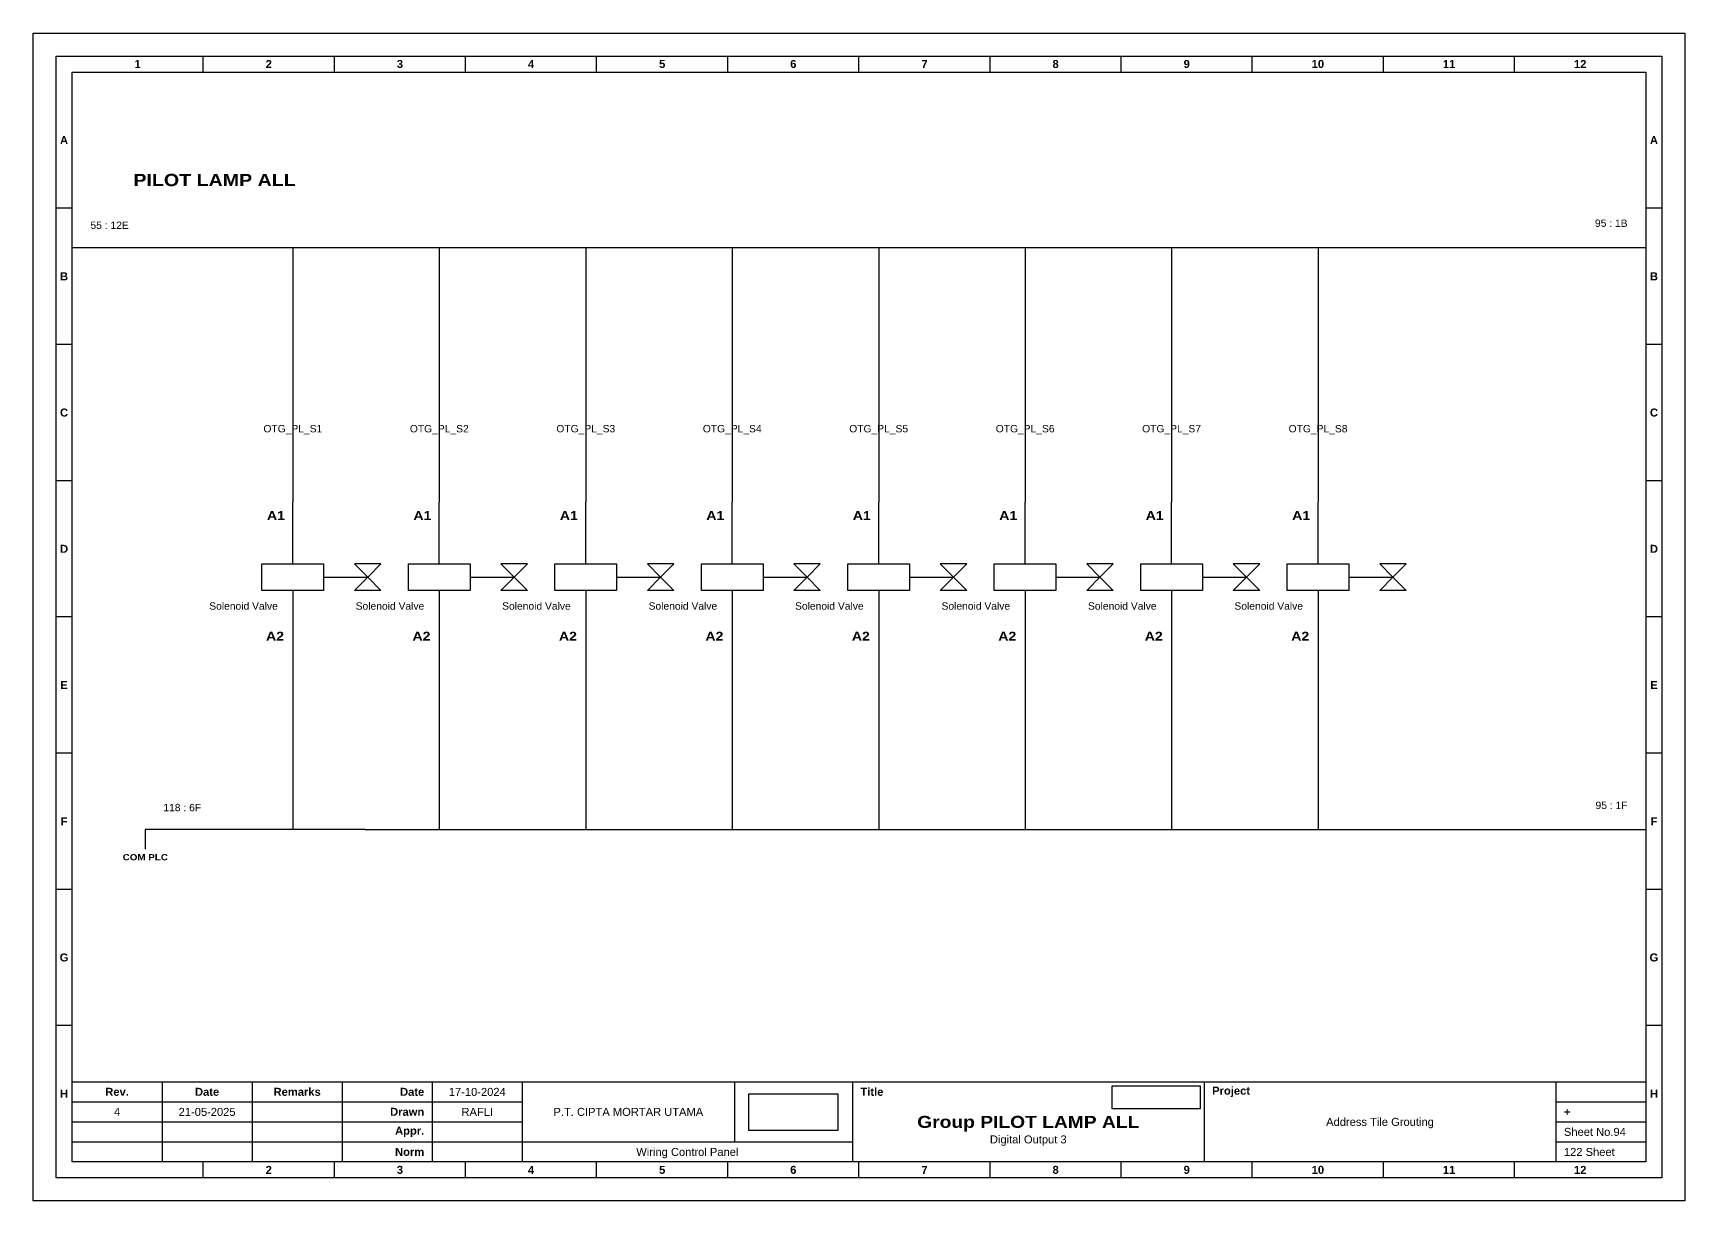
# Model space of a CAD drawing. Header units: centimetres. Extents: x 2030 to 3543, y 1923 to 3402.
# Drawn here: x 2962.2 to 3231.5, y 1926.9 to 2117.3 of the extents above; entities that cross this region are included whole.
import ezdxf
from ezdxf.enums import TextEntityAlignment as Align

# ---------------------------------------------------------------- set-up
doc = ezdxf.new("R2010")
doc.units = ezdxf.units.CM
doc.header["$MEASUREMENT"] = 0
doc.styles.add('Bold', font='ariblk.ttf', dxfattribs={"height": 25.4})
doc.styles.get("Standard").update_dxf_attribs({"font": 'arial.ttf'})
picture_1 = doc.add_image_def('image1.png', size_in_pixel=(2048, 847))
picture_2 = doc.add_image_def('image2.png', size_in_pixel=(2092, 542))

# ---------------------------------------------------------------- blocks, each defined once
blk = doc.blocks.new('KOP MU PROJECT')
at = {"color": 6, "ltscale": 50}
for p, q in [((27.74, 184.05), (27.74, 186.66)), ((49.13, 184.05), (49.13, 186.66)), ((70.51, 184.05), (70.51, 186.66)), ((91.89, 184.05), (91.89, 186.66)), ((113.27, 184.05), (113.27, 186.66)), ((134.66, 184.05), (134.66, 186.66)), ((156.04, 184.05), (156.04, 186.66)), ((177.42, 184.05), (177.42, 186.66)), ((198.8, 184.05), (198.8, 186.66)), ((220.19, 184.05), (220.19, 186.66)), ((241.57, 184.05), (241.57, 186.66)), ((6.36, 161.84), (3.75, 161.84)), ((265.59, 161.84), (262.98, 161.84)), ((6.36, 139.63), (3.75, 139.63)), ((265.59, 139.63), (262.98, 139.63)), ((6.36, 117.42), (3.75, 117.42)), ((265.59, 117.42), (262.98, 117.42)), ((6.36, 95.22), (3.75, 95.22)), ((265.59, 95.22), (262.98, 95.22)), ((6.36, 73.01), (3.75, 73.01)), ((265.59, 73.01), (262.98, 73.01)), ((6.36, 50.8), (3.75, 50.8)), ((265.59, 50.8), (262.98, 50.8)), ((6.36, 28.59), (3.75, 28.59)), ((265.59, 28.59), (262.98, 28.59)), ((27.74, 3.75), (27.74, 6.36)), ((49.13, 3.75), (49.13, 6.36)), ((70.51, 3.75), (70.51, 6.36)), ((91.89, 3.75), (91.89, 6.36)), ((113.27, 3.75), (113.27, 6.36)), ((134.66, 3.75), (134.66, 6.36)), ((156.04, 3.75), (156.04, 6.36)), ((177.42, 3.75), (177.42, 6.36)), ((198.8, 3.75), (198.8, 6.36)), ((220.19, 3.75), (220.19, 6.36)), ((241.57, 3.75), (241.57, 6.36))]:
    blk.add_line(p, q, dxfattribs=at)
at = {"ltscale": 50}
for p, q in [((6.36, 19.41), (262.98, 19.41)), ((21.04, 19.41), (21.04, 6.36)), ((35.72, 19.41), (35.72, 6.36)), ((50.41, 19.41), (50.41, 6.36)), ((65.09, 19.41), (65.09, 6.36)), ((79.77, 19.41), (79.77, 6.36)), ((114.35, 19.41), (114.35, 9.62)), ((133.6, 19.41), (133.6, 6.36)), ((190.95, 19.41), (190.95, 6.36)), ((248.3, 19.41), (248.3, 6.36)), ((6.36, 16.15), (79.77, 16.15)), ((248.3, 16.15), (262.98, 16.15)), ((6.36, 12.89), (79.77, 12.89)), ((248.3, 12.89), (262.98, 12.89)), ((6.36, 9.62), (133.6, 9.62)), ((248.3, 9.62), (262.98, 9.62))]:
    blk.add_line(p, q, dxfattribs=at)
at = {"color": 1, "ltscale": 50}
blk.add_lwpolyline([(269.34, 0), (0, 0), (0, 190.41), (269.34, 190.41)], close=True, dxfattribs=at)
at = {"color": 6, "ltscale": 50}
for points in [[(265.59, 3.75), (3.75, 3.75), (3.75, 186.66), (265.59, 186.66)], [(262.98, 6.36), (6.36, 6.36), (6.36, 184.05), (262.98, 184.05)]]:
    blk.add_lwpolyline(points, close=True, dxfattribs=at)
at = {"ltscale": 50, "char_height": 1.305, "attachment_point": 4}
for s, width, heights, insert in [('\\pxqc;{\\fArial|b1|i0|c0|p34;1}', 21.3825, [2.51], (6.36, 185.36)), ('\\pxqc;{\\fArial|b1|i0|c0|p34;2}', 21.3825, [2.51], (27.74, 185.36)), ('\\pxqc;{\\fArial|b1|i0|c0|p34;3}', 21.3825, [2.51], (49.13, 185.36)), ('\\pxqc;{\\fArial|b1|i0|c0|p34;4}', 21.3825, [2.51], (70.51, 185.36)), ('\\pxqc;{\\fArial|b1|i0|c0|p34;5}', 21.3825, [2.51], (91.89, 185.36)), ('\\pxqc;{\\fArial|b1|i0|c0|p34;6}', 21.3825, [2.51], (113.27, 185.36)), ('\\pxqc;{\\fArial|b1|i0|c0|p34;7}', 21.3825, [2.51], (134.66, 185.36)), ('\\pxqc;{\\fArial|b1|i0|c0|p34;8}', 21.3825, [2.51], (156.04, 185.36)), ('\\pxqc;{\\fArial|b1|i0|c0|p34;9}', 21.3825, [2.51], (177.42, 185.36)), ('\\pxqc;{\\fArial|b1|i0|c0|p34;10}', 21.3825, [2.51], (198.8, 185.36)), ('\\pxqc;{\\fArial|b1|i0|c0|p34;11}', 21.3825, [2.51], (220.19, 185.36)), ('\\pxqc;{\\fArial|b1|i0|c0|p34;12}', 21.3825, [2.51], (241.57, 185.36)), ('\\pxqc;{\\fArial|b1|i0|c0|p34;A}', 2.61, [2.51], (3.75, 172.95)), ('\\pxqc;{\\fArial|b1|i0|c0|p34;A}', 2.61, [2.51], (262.98, 172.95)), ('\\pxqc;{\\fArial|b1|i0|c0|p34;B}', 2.61, [2.51], (3.75, 150.74)), ('\\pxqc;{\\fArial|b1|i0|c0|p34;B}', 2.61, [2.51], (262.98, 150.74)), ('\\pxqc;{\\fArial|b1|i0|c0|p34;C}', 2.61, [2.51], (3.75, 128.53)), ('\\pxqc;{\\fArial|b1|i0|c0|p34;C}', 2.61, [2.51], (262.98, 128.53)), ('\\pxqc;{\\fArial|b1|i0|c0|p34;D}', 2.61, [2.51], (3.75, 106.32)), ('\\pxqc;{\\fArial|b1|i0|c0|p34;D}', 2.61, [2.51], (262.98, 106.32)), ('\\pxqc;{\\fArial|b1|i0|c0|p34;E}', 2.61, [2.51], (3.75, 84.11)), ('\\pxqc;{\\fArial|b1|i0|c0|p34;E}', 2.61, [2.51], (262.98, 84.11)), ('\\pxqc;{\\fArial|b1|i0|c0|p34;F}', 2.61, [2.51], (3.75, 61.9)), ('\\pxqc;{\\fArial|b1|i0|c0|p34;F}', 2.61, [2.51], (262.98, 61.9)), ('\\pxqc;{\\fArial|b1|i0|c0|p34;G}', 2.61, [2.51], (3.75, 39.69)), ('\\pxqc;{\\fArial|b1|i0|c0|p34;G}', 2.61, [2.51], (262.98, 39.69)), ('\\pxqc;{\\fArial|b1|i0|c0|p34;H}', 2.61, [2.51], (3.75, 17.47)), ('\\pxqc;{\\fArial|b1|i0|c0|p34;Rev.}', 14.6811, [2.88], (6.36, 17.78)), ('\\pxqc;{\\fArial|b1|i0|c0|p34;Date}', 14.6811, [2.88], (21.04, 17.78)), ('\\pxqc;{\\fArial|b1|i0|c0|p34;Remarks}', 14.6811, [2.88], (35.72, 17.78)), ('\\pxqr;{\\fArial|b1|i0|c0|p34;Date}', 13.3761, [2.88], (50.41, 17.78)), ('\\pxql;{\\fArial|b1|i0|c0|p34;Title}', 50.2419, [2.88], (134.9, 17.78)), ('\\pxql;{\\fArial|b1|i0|c0|p34;Project}', 50.2419, [2.88], (192.25, 17.78)), ('\\pxqc;{\\fArial|b1|i0|c0|p34;H}', 2.61, [2.51], (262.98, 17.47)), ('\\pxqr;{\\fArial|b1|i0|c0|p34;Drawn}', 13.3761, [2.88], (50.41, 14.52)), ('\\pxql;{\\fArial|b1|i0|c0|p34;+}', 14.6811, [2.88], (249.61, 14.52)), ('\\pxqr;{\\fArial|b1|i0|c0|p34;Appr.}', 13.3761, [2.88], (50.41, 11.26)), ('\\pxqr;{\\fArial|b1|i0|c0|p34;Norm}', 13.3761, [2.88], (50.41, 7.99)), ('\\pxqc;{\\fArial|b1|i0|c0|p34;2}', 21.3825, [2.51], (27.74, 5.06)), ('\\pxqc;{\\fArial|b1|i0|c0|p34;3}', 21.3825, [2.51], (49.13, 5.06)), ('\\pxqc;{\\fArial|b1|i0|c0|p34;4}', 21.3825, [2.51], (70.51, 5.06)), ('\\pxqc;{\\fArial|b1|i0|c0|p34;5}', 21.3825, [2.51], (91.89, 5.06)), ('\\pxqc;{\\fArial|b1|i0|c0|p34;6}', 21.3825, [2.51], (113.27, 5.06)), ('\\pxqc;{\\fArial|b1|i0|c0|p34;7}', 21.3825, [2.51], (134.66, 5.06)), ('\\pxqc;{\\fArial|b1|i0|c0|p34;8}', 21.3825, [2.51], (156.04, 5.06)), ('\\pxqc;{\\fArial|b1|i0|c0|p34;9}', 21.3825, [2.51], (177.42, 5.06)), ('\\pxqc;{\\fArial|b1|i0|c0|p34;10}', 21.3825, [2.51], (198.8, 5.06)), ('\\pxqc;{\\fArial|b1|i0|c0|p34;11}', 21.3825, [2.51], (220.19, 5.06)), ('\\pxqc;{\\fArial|b1|i0|c0|p34;12}', 21.3825, [2.51], (241.57, 5.06))]:
    blk.add_mtext_dynamic_manual_height_columns(s, width=width, gutter_width=0.0326, heights=heights, dxfattribs=dict(at, insert=insert))
at = {"ltscale": 50}
for tag, p in [('DATECREATED', (72.43, 17.78)), ('REV', (13.7, 14.52)), ('REVDATE', (28.38, 14.52)), ('REMARKS', (43.06, 14.52)), ('DRAWN', (72.43, 14.52)), ('COMPANY', (97.06, 14.52)), ('PROJECT', (219.62, 12.89)), ('APPR', (72.43, 11.26)), ('NORM', (72.43, 7.99)), ('DRAWINGCATEGORY', (106.68, 7.99)), ('DESCRIPTION', (162.27, 10.03))]:
    blk.add_attdef(tag, text='', height=1.3, dxfattribs=at).set_placement(p, align=Align.MIDDLE_CENTER)
at = {"ltscale": 50, "style": 'Bold'}
blk.add_attdef('TITLE', text='', height=1.96, dxfattribs=at).set_placement((162.27, 12.89), align=Align.MIDDLE_CENTER)
at = {"ltscale": 50}
for tag, p in [('SHEETNUMBER', (249.61, 11.26)), ('TOTALSHEET', (249.61, 7.99))]:
    blk.add_attdef(tag, text='', height=1.3, dxfattribs=at).set_placement(p, align=Align.MIDDLE_LEFT)
image = blk.add_image(picture_1, insert=(116.72, 11.48), size_in_units=(14.5, 6), dxfattribs=at)
image.dxf.flags = 15
image = blk.add_image(picture_2, insert=(175.94, 15.04), size_in_units=(14.36, 3.72), dxfattribs=at)
image.dxf.flags = 15

msp = doc.modelspace()

# ---------------------------------------------------------------- linework, layer by layer
at = {"color": 146, "ltscale": 50, "true_color": 0x105689}
for p, q in [((2968.53, 2082.38), (2992.41, 2082.38)), ((2992.41, 2082.38), (3016.29, 2082.38)), ((3004.53, 2082.38), (3004.53, 2040.84)), ((3016.29, 2082.38), (3040.17, 2082.38)), ((3028.41, 2082.38), (3028.41, 2040.84)), ((3040.17, 2082.38), (3064.05, 2082.38)), ((3052.29, 2082.38), (3052.29, 2040.84)), ((3064.05, 2082.38), (3087.93, 2082.38)), ((3076.17, 2082.38), (3076.17, 2040.84)), ((3087.93, 2082.38), (3111.81, 2082.38)), ((3100.05, 2082.38), (3100.05, 2040.84)), ((3111.81, 2082.38), (3135.69, 2082.38)), ((3123.93, 2082.38), (3123.93, 2040.84)), ((3135.69, 2082.38), (3225.15, 2082.38)), ((3147.81, 2082.38), (3147.81, 2040.84)), ((3171.69, 2082.38), (3171.69, 2040.84)), ((3004.53, 2016.74), (3004.53, 1987.47)), ((3028.41, 2016.43), (3028.41, 1987.47)), ((3052.29, 2016.74), (3052.29, 1987.47)), ((3076.17, 2016.43), (3076.17, 1987.47)), ((3100.05, 2016.43), (3100.05, 1987.47)), ((3123.93, 2016.74), (3123.93, 1987.47)), ((3147.81, 2016.43), (3147.81, 1987.47)), ((3171.69, 2016.43), (3171.69, 1987.47)), ((3016.33, 1987.47), (2980.47, 1987.47)), ((2980.47, 1987.47), (2980.47, 1984.27)), ((3016.33, 1987.47), (3064.13, 1987.47)), ((3064.13, 1987.47), (3064.13, 1987.47)), ((3064.13, 1987.47), (3111.93, 1987.47)), ((3111.93, 1987.47), (3225.15, 1987.47))]:
    msp.add_line(p, q, dxfattribs=at)
at = {"ltscale": 50}
for p, q in [((3004.53, 2030.79), (3004.53, 2040.84)), ((3028.41, 2030.79), (3028.41, 2040.84)), ((3052.29, 2030.79), (3052.29, 2040.84)), ((3076.17, 2030.79), (3076.17, 2040.84)), ((3100.05, 2030.79), (3100.05, 2040.84)), ((3123.93, 2030.79), (3123.93, 2040.84)), ((3147.81, 2030.79), (3147.81, 2040.84)), ((3171.69, 2030.79), (3171.69, 2040.84)), ((3009.55, 2028.63), (3016.73, 2028.63)), ((3033.43, 2028.63), (3040.61, 2028.63)), ((3057.31, 2028.63), (3064.49, 2028.63)), ((3081.19, 2028.63), (3088.37, 2028.63)), ((3105.07, 2028.63), (3112.25, 2028.63)), ((3128.95, 2028.63), (3136.13, 2028.63)), ((3152.83, 2028.63), (3160.01, 2028.63)), ((3176.71, 2028.63), (3183.89, 2028.63)), ((3004.53, 2026.48), (3004.53, 2016.43)), ((3028.41, 2026.48), (3028.41, 2016.43)), ((3052.29, 2026.48), (3052.29, 2016.43)), ((3076.17, 2026.48), (3076.17, 2016.43)), ((3100.05, 2026.48), (3100.05, 2016.43)), ((3123.93, 2026.48), (3123.93, 2016.43)), ((3147.81, 2026.48), (3147.81, 2016.43)), ((3171.69, 2026.48), (3171.69, 2016.43))]:
    msp.add_line(p, q, dxfattribs=at)
for points in [[(2999.5, 2030.79), (3009.55, 2030.79), (3009.55, 2026.48), (2999.5, 2026.48)], [(3016.73, 2028.63), (3018.89, 2030.79), (3014.58, 2030.79)], [(3016.73, 2028.63), (3018.89, 2026.48), (3014.58, 2026.48)], [(3023.38, 2030.79), (3033.43, 2030.79), (3033.43, 2026.48), (3023.38, 2026.48)], [(3040.61, 2028.63), (3042.77, 2030.79), (3038.46, 2030.79)], [(3040.61, 2028.63), (3042.77, 2026.48), (3038.46, 2026.48)], [(3047.26, 2030.79), (3057.31, 2030.79), (3057.31, 2026.48), (3047.26, 2026.48)], [(3064.49, 2028.63), (3066.65, 2030.79), (3062.34, 2030.79)], [(3064.49, 2028.63), (3066.65, 2026.48), (3062.34, 2026.48)], [(3071.14, 2030.79), (3081.19, 2030.79), (3081.19, 2026.48), (3071.14, 2026.48)], [(3088.37, 2028.63), (3090.53, 2030.79), (3086.22, 2030.79)], [(3088.37, 2028.63), (3090.53, 2026.48), (3086.22, 2026.48)], [(3095.02, 2030.79), (3105.07, 2030.79), (3105.07, 2026.48), (3095.02, 2026.48)], [(3112.25, 2028.63), (3114.41, 2030.79), (3110.1, 2030.79)], [(3112.25, 2028.63), (3114.41, 2026.48), (3110.1, 2026.48)], [(3118.9, 2030.79), (3128.95, 2030.79), (3128.95, 2026.48), (3118.9, 2026.48)], [(3136.13, 2028.63), (3138.29, 2030.79), (3133.98, 2030.79)], [(3136.13, 2028.63), (3138.29, 2026.48), (3133.98, 2026.48)], [(3142.78, 2030.79), (3152.83, 2030.79), (3152.83, 2026.48), (3142.78, 2026.48)], [(3160.01, 2028.63), (3162.17, 2030.79), (3157.86, 2030.79)], [(3160.01, 2028.63), (3162.17, 2026.48), (3157.86, 2026.48)], [(3166.66, 2030.79), (3176.71, 2030.79), (3176.71, 2026.48), (3166.66, 2026.48)], [(3183.89, 2028.63), (3186.05, 2030.79), (3181.74, 2030.79)], [(3183.89, 2028.63), (3186.05, 2026.48), (3181.74, 2026.48)]]:
    msp.add_lwpolyline(points, close=True, dxfattribs=at)

# ---------------------------------------------------------------- block references
msp.add_blockref('KOP MU PROJECT', (2962.17, 1926.93)).add_auto_attribs({'DESCRIPTION': 'Digital Output 3', 'TITLE': 'Group PILOT LAMP ALL', 'PROJECT': 'Address Tile Grouting', 'COMPANY': 'P.T. CIPTA MORTAR UTAMA', 'DRAWINGCATEGORY': 'Wiring Control Panel', 'DRAWN': 'RAFLI', 'DATECREATED': '17-10-2024', 'REVDATE': '21-05-2025', 'REV': '4', 'SHEETNUMBER': 'Sheet No.94', 'TOTALSHEET': '122 Sheet'})

# ---------------------------------------------------------------- texts
at = {"ltscale": 500, "style": 'Bold'}
msp.add_text('PILOT LAMP ALL', height=2, dxfattribs=at).set_placement((2978.53, 2092.38))
at = {"ltscale": 500}
for s, p in [('55 : 12E', (2971.53, 2086.6)), ('118 : 6F', (2983.42, 1991.67))]:
    msp.add_text(s, height=1.2, dxfattribs=at).set_placement(p, align=Align.TOP_LEFT)
for s, p in [('95 : 1B', (3222.15, 2085.38)), ('95 : 1F', (3222.15, 1990.47))]:
    msp.add_text(s, height=1.2, dxfattribs=at).set_placement(p, align=Align.BOTTOM_RIGHT)
at = {"ltscale": 50}
for s, p in [('OTG_PL_S1', (3004.53, 2052.84)), ('OTG_PL_S2', (3028.41, 2052.84)), ('OTG_PL_S3', (3052.29, 2052.84)), ('OTG_PL_S4', (3076.17, 2052.84)), ('OTG_PL_S5', (3100.05, 2052.84)), ('OTG_PL_S6', (3123.93, 2052.84)), ('OTG_PL_S7', (3147.81, 2052.84)), ('OTG_PL_S8', (3171.69, 2052.84))]:
    msp.add_text(s, height=1.2, dxfattribs=at).set_placement(p, align=Align.MIDDLE_CENTER)
at = {"ltscale": 500, "style": 'Bold'}
for p in [(3003.24, 2039.4), (3027.12, 2039.4), (3051, 2039.4), (3074.88, 2039.4), (3098.76, 2039.4), (3122.64, 2039.4), (3146.52, 2039.4), (3170.4, 2039.4)]:
    msp.add_text('A1', height=1.436, dxfattribs=at).set_placement(p, align=Align.TOP_RIGHT)
at = {"ltscale": 50}
for p in [(3002.08, 2022.97), (3025.96, 2022.97), (3049.84, 2022.97), (3073.72, 2022.97), (3097.6, 2022.97), (3121.48, 2022.97), (3145.36, 2022.97), (3169.24, 2022.97)]:
    msp.add_text('Solenoid Valve', height=1.2, dxfattribs=at).set_placement(p, align=Align.BOTTOM_RIGHT)
at = {"ltscale": 500, "style": 'Bold'}
for p in [(3003.09, 2017.86), (3026.97, 2017.86), (3050.85, 2017.86), (3074.73, 2017.86), (3098.61, 2017.86), (3122.49, 2017.86), (3146.37, 2017.86), (3170.25, 2017.86)]:
    msp.add_text('A2', height=1.436, dxfattribs=at).set_placement(p, align=Align.BOTTOM_RIGHT)
at = {"ltscale": 50, "style": 'Bold'}
msp.add_text('COM PLC', height=1, dxfattribs=at).set_placement((2980.47, 1983.47), align=Align.TOP_CENTER)

doc.saveas('drawing.dxf')
